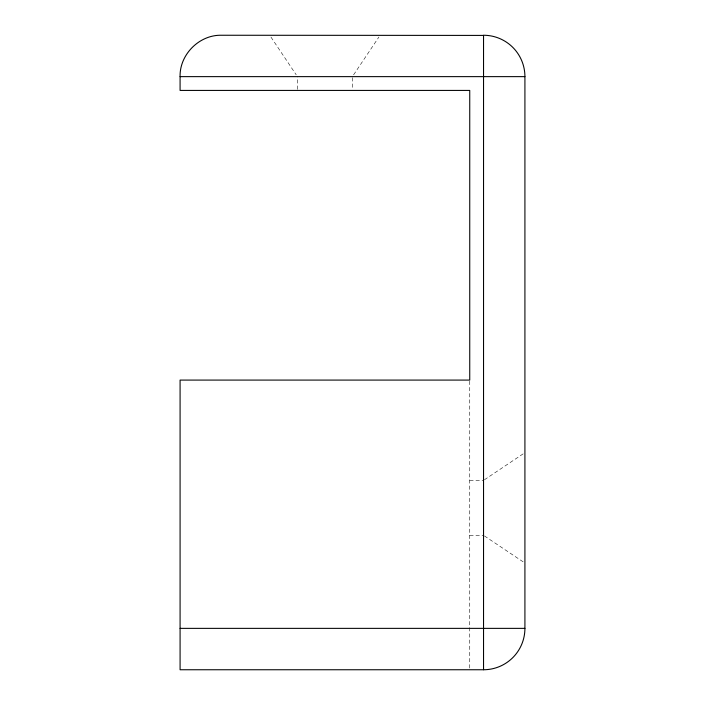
<?xml version="1.0" encoding="UTF-8"?>
<svg xmlns="http://www.w3.org/2000/svg" width="705" height="705" viewBox="0 0 705 705"><rect width="100%" height="100%" fill="white"/><g stroke="black" fill="none" stroke-linecap="round" stroke-linejoin="round"><path stroke-width="0.53" stroke-dasharray="3.52 2.64" d="M297.334 89.359L297.422 76.633M353.61 74.827L378.885 37.048M484.441 479.761L523.119 453.879M469.741 535.439L483.542 535.351M469.741 480.264L483.542 480.361M484.441 535.95L523.119 561.823M270.94 37.048L296.215 74.827M352.412 77.691L352.491 89.359M469.741 381.185L469.741 668.648"/><path stroke-width="1.06" d="M483.542 35.417L221.458 35.25C199.356 34.686 179.519 54.523 180.083 76.633L180.083 90.425L469.741 90.425L469.741 380.083L180.083 380.083L180.083 669.75L483.542 669.75A41.383 41.383 0 0 0 524.917 628.366L524.917 76.633A41.383 41.383 0 0 0 483.542 35.25L483.542 669.75M180.083 76.633L524.917 76.633M180.083 628.366L524.917 628.366"/></g></svg>
